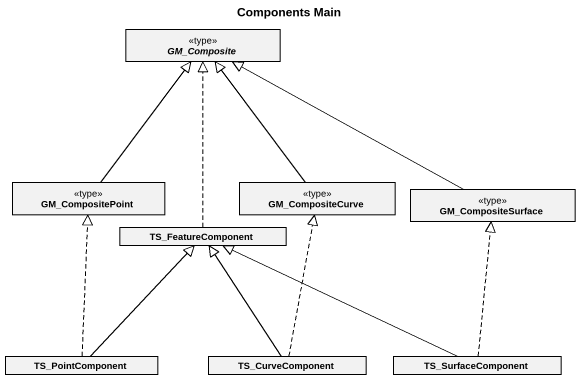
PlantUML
@startuml
title Components Main
hide circle
hide empty members
abstract class GM_Composite <<type>>
class GM_CompositePoint <<type>>
class GM_CompositeCurve <<type>>
class GM_CompositeSurface <<type>>
class TS_FeatureComponent
class TS_PointComponent
class TS_CurveComponent
class TS_SurfaceComponent
GM_CompositePoint -up-|> GM_Composite
GM_CompositeCurve -up-|> GM_Composite
GM_CompositeSurface -left-|> GM_Composite
TS_FeatureComponent .up.|> GM_Composite
TS_PointComponent .up.|> GM_CompositePoint
TS_PointComponent -up-|> TS_FeatureComponent
TS_CurveComponent .up.|> GM_CompositeCurve
TS_CurveComponent -up-|> TS_FeatureComponent
TS_SurfaceComponent .up.|> GM_CompositeSurface
TS_SurfaceComponent -left-|> TS_FeatureComponent
@enduml
